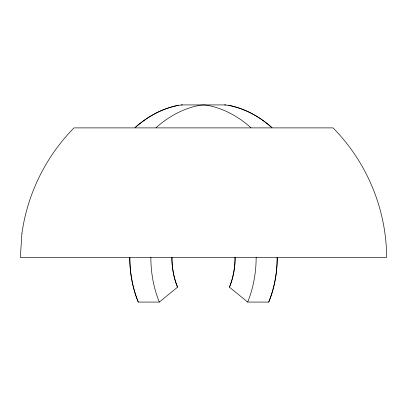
<?xml version="1.0" encoding="UTF-8"?>
<svg xmlns="http://www.w3.org/2000/svg" width="407" height="407" viewBox="0 0 407 407"><rect width="100%" height="100%" fill="white"/><g stroke="black" fill="none" stroke-linecap="round" stroke-linejoin="round"><path stroke-width="0.61" d="M138.263 302.07A89.342 63.171 -90 0 1 129.797 257.397A89.342 63.171 90 0 0 138.263 302.07L159.32 302.07L177.554 287.179A59.559 42.114 -90 0 1 171.912 257.397A59.559 42.114 90 0 0 177.554 287.179M178.815 105.265A153.368 108.45 -90 0 0 135.012 127.696A153.368 108.45 90 0 1 178.815 105.265L182.443 104.93M181.166 104.93L225.834 104.93M229.446 287.179A59.559 42.114 90 0 0 235.088 257.397A59.559 42.114 -90 0 1 229.446 287.179L247.68 302.07L268.737 302.07A89.342 63.171 90 0 0 277.203 257.397A89.342 63.171 -90 0 1 268.737 302.07M224.557 104.93L228.185 105.265A153.368 108.45 -90 0 1 271.988 127.696A153.368 108.45 90 0 0 228.185 105.265M156.069 127.696A153.368 108.45 -90 0 1 199.873 105.265L203.5 104.93L207.127 105.265A153.368 108.45 90 0 1 250.931 127.696M159.32 302.07A89.342 63.171 90 0 1 150.855 257.397M256.145 257.397A89.342 63.171 -90 0 1 247.68 302.07M21.917 233.491L20.35 257.397L386.65 257.397C386.472 209.33 366.87 162.006 333.007 127.89L73.993 127.89C45.874 156.39 27.406 193.839 21.917 233.491"/></g></svg>
